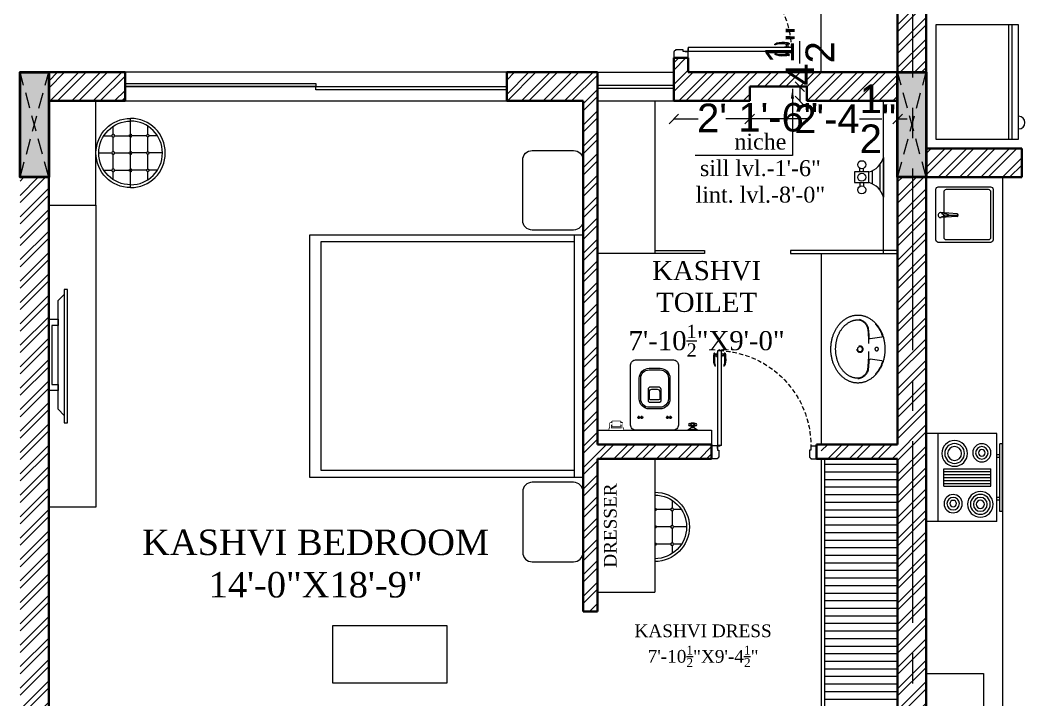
# Model space of a CAD drawing. Header units: inches. Extents: x -61 to 4103, y -308 to 989.
# Drawn here: x 319.5 to 635.4, y 618.9 to 832.6 of the extents above; entities that cross this region are included whole.
import ezdxf

# ---------------------------------------------------------------- set-up
doc = ezdxf.new("R2010")
doc.units = ezdxf.units.IN
doc.set_wipeout_variables(frame=1)
doc.header["$PDMODE"] = 3
for name, pattern in [('AR-01-R0-COLUMN LAYOUT$0$# 255 COLUMN LAYOUT PLAN$0$CENTER2', [28.575, 19.05, -3.175, 3.175, -3.175]), ('AR-01-R0-COLUMN LAYOUT$0$$0$HIDDEN', [0.375, 0.25, -0.125]), ('HIDDEN', [0.375, 0.25, -0.125])]:
    doc.linetypes.add(name, pattern=pattern)
doc.layers.get('0').update_dxf_attribs({"lineweight": 0})
for name, color, linetype, lineweight in [('A-DIM', 3, 'Continuous', 9), ('A-DOOR', 34, 'Continuous', 13), ('A-FIXTURE', 30, 'Continuous', 13), ('A-HATCH', 8, 'Continuous', 0), ('A-TEXT', 2, 'Continuous', 13), ('A-TEXT AREA', 2, 'Continuous', 13), ('A-WALL', 1, 'Continuous', 35), ('A-WINDOW', 4, 'Continuous', 9), ('AR-01-R0-COLUMN LAYOUT$0$S-COLUMN FIRST FLOOR', 6, 'Continuous', 40), ('AR-01-R0-COLUMN LAYOUT$0$S-COLUMN GROUND FLOOR', 6, 'Continuous', 40), ('AR-01-R0-COLUMN LAYOUT$0$S-COLUMN HATCH FIRST FLOOR', 8, 'Continuous', 9), ('AR-01-R0-COLUMN LAYOUT$0$S-COLUMN HATCH GROUND FLOOR', 8, 'Continuous', 9), ('AR-01-R0-COLUMN LAYOUT$0$S-COLUMN S.F. HIDDEN', 8, 'AR-01-R0-COLUMN LAYOUT$0$$0$HIDDEN', 9), ('AR-01-R0-COLUMN LAYOUT$0$S-GRID', 8, 'AR-01-R0-COLUMN LAYOUT$0$# 255 COLUMN LAYOUT PLAN$0$CENTER2', 9)]:
    doc.layers.add(name, color=color, linetype=linetype, lineweight=lineweight)
doc.layers.add('A-FURNITURE', color=35, linetype='Continuous', lineweight=13, true_color=0xab6a54)
doc.styles.get("Standard").update_dxf_attribs({"font": 'arial.ttf', "height": 9})
doc.styles.add('STYLE1', font='romantic.ttf', dxfattribs={"height": 6})
doc.dimstyles.get("Standard").update_dxf_attribs({"dimtxt": 18, "dimasz": 6, "dimexe": 0, "dimexo": 6, "dimgap": 0.09, "dimtad": 0, "dimtih": 1, "dimtoh": 1, "dimdec": 1, "dimzin": 0, "dimdsep": 46, "dimlunit": 4, "dimtxsty": 'Standard', "dimblk": 'OBLIQUE', "dimcen": 0.09, "dimclrd": 256, "dimclre": 256, "dimclrt": 256, "dimadec": 0, "dimazin": 0, "dimtfac": 1, "dimtdec": 1, "dimtofl": 0, "dimtmove": 1, "dimatfit": 3, "dimfxl": 1, "dimtolj": 1, "dimtzin": 0, "dimlwd": -1, "dimlwe": -1, "dimarcsym": 0})

# ---------------------------------------------------------------- blocks, each defined once
blk = doc.blocks.new('DC XVS')
at = {"linetype": 'HIDDEN', "ltscale": 20}
blk.add_lwpolyline([(42965.79, -4769.5, -0.120605), (42968.95, -4770.26, -0.10507), (42971.81, -4772.61, -0.088649), (42973.64, -4775.97, -0.079738), (42974.32, -4780.16, -0.079738), (42973.66, -4784.36, -0.088649), (42971.85, -4787.73, -0.10507), (42968.99, -4790.09, -0.120605), (42965.84, -4790.87, -0.120605), (42962.69, -4790.11, -0.10507), (42959.82, -4787.75, -0.088649), (42958, -4784.39, -0.079738), (42957.32, -4780.2, -0.079738), (42957.98, -4776.01, -0.088649), (42959.79, -4772.64, -0.10507), (42962.65, -4770.27, -0.120605)], format="xyb", close=True, dxfattribs=at)
for points in [[(42966.19, -4789.36, -0.017243), (42965.84, -4789.37, -0.120605), (42963.38, -4788.78, -0.10507), (42961, -4786.82, -0.088649), (42959.42, -4783.92, -0.079738), (42958.82, -4780.2, -0.079738), (42959.41, -4776.48, -0.088649), (42960.97, -4773.57, -0.10507), (42963.34, -4771.6, -0.120605), (42965.8, -4771, -0.120605)], [(42971.32, -4772.31, -0.016805), (42971.7, -4772.76, -0.092161), (42973.52, -4776.2, -0.435128), (42973.39, -4776.43), (42969.68, -4776.98, -0.396344), (42969.27, -4776.55, 0.011856), (42969.06, -4773.81, 0.340407), (42965.81, -4770.81)], [(42971.32, -4788.06, 0.016805), (42971.7, -4787.61, 0.092161), (42973.52, -4784.17, 0.435128), (42973.39, -4783.93), (42969.68, -4783.39, 0.44775), (42969.3, -4783.66, -0.015365), (42969.02, -4786.93, -0.272514), (42966.23, -4789.54, -0.272514)]]:
    blk.add_lwpolyline(points, format="xyb", dxfattribs=at)
for centre, radius in [((42966.47, -4780.14), 0.991), ((42966.47, -4780.14), 0.789), ((42971.72, -4780.18), 0.542)]:
    blk.add_circle(centre, radius, dxfattribs=at)
for centre, radius, start, end in [((42965.51, -4774.37), 3.38, 1.2814, 85.1225), ((42908.69, -4780.33), 60.51, 353.7877, 5.7231), ((42965.4, -4785.87), 3.58, 282.7297, 343.7047)]:
    blk.add_arc(centre, radius, start, end, dxfattribs=at)
blk = doc.blocks.new('handle_')
for p, q in [((-0.75, 0), (0.75, 0)), ((-3.84, -0.87), (-3.85, -0.92)), ((-0.75, -0.13), (-0.75, 0)), ((-0.75, -0.13), (0.75, -0.13)), ((-0.31, -0.13), (-0.31, -0.13)), ((0.3, -0.96), (-0.3, -0.96)), ((-0.29, -0.15), (0.29, -0.15)), ((-0.25, -0.9), (-0.25, -0.15)), ((-0.25, -0.9), (0.25, -0.9)), ((0.25, -0.9), (0.25, -0.15)), ((0.3, -0.96), (0.34, -0.95)), ((0.31, -0.13), (0.31, -0.13)), ((0.65, -1.05), (0.65, -1.23)), ((0.75, -0.13), (0.75, 0))]:
    blk.add_line(p, q)
for centre, radius, start, end in [((-3.78, -0.93), 0.0769, 167.6781, 262.0686), ((-3.77, -0.88), 0.0769, 88.2493, 167.6781), ((-0.3, -1.42), 0.464, 90.2821, 130.7273), ((-0.29, -0.13), 0.0185, 180, 270), ((-0.25, -0.96), 0.0532, 90, 180), ((0.25, -0.96), 0.0532, 0, 90), ((0.29, -0.13), 0.0185, 270, 360), ((0.42, -1.42), 0.478, 67.3956, 98.7522), ((0.57, -1.23), 0.0769, 278.1759, 360), ((0.57, -1.05), 0.0769, 360, 67.3956)]:
    blk.add_arc(centre, radius, start, end)
for points, knots in [([(0.58, -1.31), (0.24, -1.36), (-0.53, -1.5), (-2.81, -1.58), (-3.62, -1.04), (-3.78, -1.01), (-3.79, -1.01)], [0.064651, 0.064651, 0.064651, 0.064651, 0.450521, 1.832326, 2.246212, 2.27179, 2.27179, 2.27179, 2.27179]), ([(-0.6, -1.07), (-0.61, -1.07), (-0.62, -1.07), (-0.77, -1.09), (-0.93, -1.1), (-2.42, -1.12), (-2.75, -1.11), (-3.06, -1.04), (-3.11, -1.02), (-3.21, -0.99), (-3.25, -0.97), (-3.37, -0.91), (-3.43, -0.88), (-3.56, -0.84), (-3.61, -0.82), (-3.7, -0.81), (-3.73, -0.81), (-3.77, -0.81)], [0.667145, 0.667145, 0.667145, 0.667145, 0.681098, 0.681098, 1.004571, 1.004571, 1.651515, 1.651515, 1.812419, 1.812419, 1.988171, 1.988171, 2.163922, 2.163922, 2.251194, 2.251194, 2.323653, 2.323653, 2.323653, 2.323653])]:
    blk.add_open_spline(points, degree=3, knots=knots)
blk = doc.blocks.new("d3'")
at = {"layer": 'A-DOOR'}
for p, q in [((-3.36, 4.49), (-3.36, 37.09)), ((-2.11, 37.09), (-3.36, 37.09)), ((-2.58, 37.09), (-2.58, 37.43)), ((-2.11, 4.49), (-2.11, 37.09)), ((-36, 0), (-36, 4.4)), ((-34.03, 4.4), (-36, 4.4)), ((-34.03, 4.4), (-34.03, 2.9)), ((-3.36, 4.49), (-2.11, 4.49)), ((-2.03, 4.4), (-2.03, 2.9)), ((-2, 4.4), (0, 4.4)), ((-0.75, 4.4), (-0.75, 4.4)), ((-0.75, 4.4), (-0.75, 4.4)), ((0, 0), (0, 4.4)), ((-34.03, 0), (-36, 0)), ((-34.03, 2.9), (-33.53, 2.9)), ((-34.03, 0.14), (-34.03, 0)), ((-33.53, 0.5), (-33.67, 0.5)), ((-33.53, 2.9), (-33.53, 0.5)), ((-2.03, 2.9), (-2.53, 2.9)), ((-2.53, 2.9), (-2.53, 0.5)), ((-2.53, 0.5), (-2.4, 0.5)), ((-2.03, 0.14), (-2.03, 0)), ((-2.03, 0), (0, 0))]:
    blk.add_line(p, q, dxfattribs=at)
at = {"layer": 'A-DOOR', "lineweight": -3}
for p, q in [((-35.5, 4.4), (-35.5, 4.4)), ((-2.08, 4.49), (-2.95, 4.49)), ((-2.95, 4.47), (-2.95, 4.49)), ((-2.08, 4.47), (-2.95, 4.47)), ((-2.02, 4.41), (-2.02, 3.54)), ((-2.02, 3.54), (-2, 3.54)), ((-2, 4.41), (-2, 3.54))]:
    blk.add_line(p, q, dxfattribs=at)
blk.add_circle((-2.02, 4.47), 0.0663, dxfattribs=at)
at = {"layer": 'A-DOOR', "linetype": 'HIDDEN', "ltscale": 6}
blk.add_arc((-1.47, 4.55), 32.56, 92.2361, 180.2684, dxfattribs=at)
at = {"layer": 'A-DOOR'}
for centre, radius, start, end in [((-2.58, 37.09), 0.337, 90, 180), ((-34.03, 0.5), 0.362, 270, 0), ((-2.03, 0.5), 0.362, 180, 270)]:
    blk.add_arc(centre, radius, start, end, dxfattribs=at)
at = {"layer": 'A-DOOR', "extrusion": (0, 0, -1), "zscale": -1, "rotation": 90}
blk.add_blockref('handle_', (3.36, 35.59), dxfattribs=at)
at = {"layer": 'A-DOOR', "rotation": 90}
blk.add_blockref('handle_', (-2.11, 35.59), dxfattribs=at)
blk = doc.blocks.new('AK-BASE PLANS$0$$0$$0$Health Faucet-plan')
for p, q in [((0, 50.8), (69.9, 50.8)), ((12.5, 44.4), (57.4, 44.4)), ((47.1, 31.7), (22.9, 31.7)), ((25.4, 15.9), (19.1, 15.9)), ((25.4, 9.5), (19.1, 9.5)), ((44.4, 15.9), (50.8, 15.9)), ((44.4, 9.5), (50.8, 9.5))]:
    blk.add_line(p, q)
blk.add_lwpolyline([(25.4, 25.4), (25.4, 0), (44.4, 0), (44.4, 25.4)], close=True)
for centre in [(12.7, 12.7), (34.9, 12.7), (57.2, 12.7)]:
    blk.add_circle(centre, 7.1)
for centre, start, end in [((-9.5, 15.9), 15.2551, 74.7449), ((79.4, 15.9), 105.2551, 164.7449)]:
    blk.add_arc(centre, 36.2, start, end)
blk = doc.blocks.new('A$C60161C00')
for p, q in [((5.45, 19.29), (5.45, 16.78)), ((10.89, 21.79), (10.89, 0)), ((10.89, 20.9), (10.89, 16.78)), ((2.5, 16.34), (5.01, 16.34)), ((5.45, 15.9), (5.45, 11.33)), ((5.88, 16.34), (10.46, 16.34)), ((10.89, 15.9), (10.89, 11.33)), ((0.89, 10.89), (5.01, 10.89)), ((5.45, 10.46), (5.45, 5.88)), ((5.88, 10.89), (10.46, 10.89)), ((10.89, 10.46), (10.89, 5.88)), ((2.5, 5.45), (5.01, 5.45)), ((5.45, 5.01), (5.45, 2.5)), ((5.88, 5.45), (10.46, 5.45)), ((10.89, 5.01), (10.89, 0.89))]:
    blk.add_line(p, q)
for centre in [(5.45, 16.34), (5.45, 10.89), (5.45, 5.45)]:
    blk.add_circle(centre, 0.436)
for centre, radius in [((10.89, 10.89), 10.89), ((10.89, 10.89), 10.01), ((10.89, 16.34), 0.436), ((10.89, 10.89), 0.436), ((10.89, 5.45), 0.436)]:
    blk.add_arc(centre, radius, 90, 270)
blk = doc.blocks.new('AK-BASE PLANS$0$$0$$0$aalisie dot')
at = {"ltscale": 0.6}
for p, q in [((326403.3, 156595.6), (326409.2, 156595.6)), ((326406.4, 156598.9), (326406.4, 156592.2)), ((326410.4, 156595.6), (326416.4, 156595.6)), ((326413.6, 156598.9), (326413.6, 156592.2)), ((326472.3, 156595.6), (326478.3, 156595.6)), ((326475.4, 156598.9), (326475.4, 156592.2)), ((326479.5, 156595.6), (326485.4, 156595.6)), ((326482.6, 156598.9), (326482.6, 156592.2))]:
    blk.add_line(p, q, dxfattribs=at)
for points in [[(326399.1, 156626.5), (326490.5, 156626.5, -0.414214), (326502.5, 156614.5), (326502.5, 156468.6, -0.414214), (326490.5, 156456.6), (326399.1, 156456.6, -0.414214), (326387.1, 156468.6), (326387.1, 156614.5, -0.414214)], [(326431.4, 156575.1), (326457.7, 156575.1, -0.414214), (326481.7, 156551.1), (326481.7, 156500.8, -0.414214), (326457.7, 156476.8), (326431.4, 156476.8, -0.414214), (326407.4, 156500.8), (326407.4, 156551.1, -0.414214)], [(326431.4, 156571.3), (326457.7, 156571.3, -0.414214), (326477.9, 156551.1), (326477.9, 156500.8, -0.414214), (326457.7, 156480.7), (326431.4, 156480.7, -0.414214), (326411.3, 156500.8), (326411.3, 156551.1, -0.414214)], [(326432.7, 156559.4), (326456.6, 156559.4, -0.414214), (326459.6, 156556.4), (326459.6, 156527.5, -0.414214), (326453.6, 156521.5), (326435.7, 156521.5, -0.414214), (326429.7, 156527.5), (326429.7, 156556.4, -0.414214)], [(326435.1, 156553.4), (326454.1, 156553.5, -0.415414), (326457.1, 156550.5), (326457.1, 156533.6, -0.413014), (326451.1, 156527.6), (326438.1, 156527.6, -0.415414), (326432.1, 156533.6), (326432.1, 156550.4, -0.413014)]]:
    blk.add_lwpolyline(points, format="xyb", close=True, dxfattribs=at)
for centre in [(326406.4, 156595.6), (326413.6, 156595.6), (326475.4, 156595.6), (326482.6, 156595.6)]:
    blk.add_circle(centre, 2.41, dxfattribs=at)
blk = doc.blocks.new('AK-BASE PLANS$0$$0$$0$A$C0BFF59D6')
for p, q in [((19, 141), (75, 141)), ((56, 131), (19, 131)), ((56, 122), (56, 131)), ((75, 122), (56, 122)), ((61, 122), (61, 118)), ((71, 122), (71, 118)), ((75, 141), (75, 122)), ((56, 19), (19, 19)), ((19, 9), (75, 9)), ((56, 28), (56, 19)), ((75, 28), (56, 28)), ((61, 32), (61, 28)), ((71, 32), (71, 28)), ((75, 9), (75, 28))]:
    blk.add_line(p, q)
for points in [[(19, 150), (0, 150), (0, 0), (19, 0)], [(93, 32), (38, 32), (38, 118), (93, 118)]]:
    blk.add_lwpolyline(points, close=True)
at = {"linetype": 'Continuous'}
blk.add_wipeout([(19, 9), (75, 9), (75, 28), (71, 28), (71, 32), (93, 32), (93, 118), (38, 118), (38, 32), (61, 32), (61, 28), (56, 28), (56, 19), (19, 19), (19, 131), (56, 131), (56, 122), (61, 122), (61, 118), (71, 118), (71, 122), (75, 122), (75, 141), (19, 141), (19, 150), (0, 150), (0, 0), (19, 0)], dxfattribs=at)
blk = doc.blocks.new('AK-BASE PLANS$0$$0$$0$WA. CLOSET')
at = {"ltscale": 0.7, "extrusion": (0, 0, -1)}
for name, p, xscale, yscale, zscale, rotation in [('AK-BASE PLANS$0$$0$$0$A$C0BFF59D6', (604390.94, 687904.28), 0.0299828199204082, 0.0299828199204082, -0.0299828199204082, 359.9999767286116), ('AK-BASE PLANS$0$$0$$0$aalisie dot', (624743.16, 645475.92), 0.1299411421641707, 0.1299411421641707, -0.1299411421641707, 90)]:
    blk.add_blockref(name, p, dxfattribs=dict(at, xscale=xscale, yscale=yscale, zscale=zscale, rotation=rotation))
at = {"ltscale": 0.7, "xscale": 0.0449742297225058, "yscale": 0.0449742297225058, "zscale": 0.0449742297225058, "rotation": 270}
blk.add_blockref('AK-BASE PLANS$0$$0$$0$Health Faucet-plan', (-604393.22, 687884.1), dxfattribs=at)
blk = doc.blocks.new('_Oblique')
at = {"color": 0, "linetype": 'ByBlock', "lineweight": -2}
blk.add_line((-0.5, -0.5), (0.5, 0.5), dxfattribs=at)
blk = doc.blocks.new('HOB')
at = {"layer": 'A-FIXTURE'}
for p, q in [((654.88, 4906.79), (630.88, 4906.79)), ((630.88, 4906.79), (630.88, 4876.79)), ((634.88, 4906.79), (634.88, 4876.79)), ((654.88, 4906.79), (654.88, 4876.79)), ((655.88, 4903.4), (655.88, 4880.31)), ((656.88, 4903.4), (655.88, 4903.4)), ((656.88, 4903.4), (656.88, 4880.31)), ((655.88, 4899.56), (654.88, 4899.56)), ((655.88, 4898.56), (654.88, 4898.56)), ((636.88, 4894.79), (636.88, 4888.79)), ((636.88, 4894.79), (652.88, 4894.79)), ((636.88, 4893.79), (652.88, 4893.79)), ((652.88, 4894.79), (652.88, 4888.79)), ((636.88, 4892.79), (652.88, 4892.79)), ((636.88, 4891.79), (652.88, 4891.79)), ((636.88, 4890.79), (652.88, 4890.79)), ((636.88, 4889.79), (652.88, 4889.79)), ((636.88, 4888.79), (652.88, 4888.79)), ((655.88, 4885.03), (654.88, 4885.03)), ((655.88, 4884.03), (654.88, 4884.03)), ((656.88, 4880.31), (655.88, 4880.31)), ((654.88, 4876.79), (630.88, 4876.79))]:
    blk.add_line(p, q, dxfattribs=at)
for centre, radius in [((640.03, 4900.69), 3.11), ((649.29, 4900.92), 4.37), ((649.29, 4900.92), 3.37), ((640.03, 4900.69), 2.11), ((640.03, 4900.69), 1.11), ((649.29, 4900.92), 2.37), ((649.29, 4900.92), 1.37), ((640.53, 4883.6), 4.37), ((640.53, 4883.6), 3.37), ((649.79, 4883.38), 3.11), ((640.53, 4883.6), 2.37), ((649.79, 4883.38), 2.11), ((649.79, 4883.38), 1.11)]:
    blk.add_circle(centre, radius, dxfattribs=at)
blk = doc.blocks.new('A$C0C273EA6')
for p, q in [((8.37, 14.11), (7.78, 16.48)), ((8.17, 11.34), (7.78, 16.48)), ((8.76, 14.11), (9.34, 16.48)), ((8.95, 11.34), (9.34, 16.48)), ((8.56, 14.66), (8.56, 10.95))]:
    blk.add_line(p, q)
blk.add_lwpolyline([(17.46, 17.22), (17.46, 0.78, -0.414214), (16.68, 0), (0.78, 0, -0.414214), (0, 0.78), (0, 17.22, -0.414214), (0.78, 18), (16.68, 18, -0.414214)], format="xyb", close=True)
blk.add_lwpolyline([(9.26, 15.4), (15.9, 15.4, -0.414214), (16.68, 14.61), (16.68, 1.57, -0.414214), (15.9, 0.78), (1.53, 0.78, -0.414214), (0.75, 1.57), (0.75, 14.61, -0.414214), (1.53, 15.4), (7.86, 15.4)], format="xyb")
for centre, radius, start, end in [((8.56, 16.48), 0.783, 351.3062, 188.6938), ((8.56, 14.11), 0.196, 180, 0), ((8.56, 11.34), 0.391, 180, 0)]:
    blk.add_arc(centre, radius, start, end)
for points in [[(8.17, 16.12), (7.91, 16.4), (8.23, 15.73), (8.55, 15.06)], [(8.95, 16.12), (9.21, 16.39), (8.88, 15.72), (8.55, 15.06)]]:
    blk.add_open_spline(points, degree=3)
blk = doc.blocks.new('ETJD')
at = {"layer": 'A-FIXTURE'}
for p, q in [((35.92, 0), (0, 0)), ((0, 0), (0, -26)), ((35.92, -26), (35.92, 0)), ((35.92, -2), (0, -2)), ((35.92, -3), (0, -3)), ((0, -26), (35.92, -26))]:
    blk.add_line(p, q, dxfattribs=at)
blk.add_arc((30.71, 0), 2, 0, 180, dxfattribs=at)
blk = doc.blocks.new('*D37')
at = {"layer": 'A-DIM'}
for p, q in [((525, 801.53), (532.69, 801.53)), ((548.86, 801.53), (541.3, 801.53))]:
    blk.add_line(p, q, dxfattribs=at)
at = {"layer": 'Defpoints', "color": 0}
for p in [(525, 807.19), (548.86, 807.19), (525, 801.53)]:
    blk.add_point(p, dxfattribs=at)
at = {"layer": 'A-DIM', "xscale": 3, "yscale": 3, "zscale": 3, "rotation": 180}
blk.add_blockref('_Oblique', (525, 801.53), dxfattribs=at)
at = {"layer": 'A-DIM', "xscale": 3, "yscale": 3, "zscale": 3}
blk.add_blockref('_Oblique', (548.86, 801.53), dxfattribs=at)
at = {"layer": 'A-DIM', "insert": (537, 801.84), "char_height": 9, "attachment_point": 5}
blk.add_mtext("\\A1;2'", dxfattribs=at)
blk = doc.blocks.new('*D34')
at = {"layer": 'A-DIM'}
for p, q in [((566.86, 801.53), (563.86, 801.53)), ((595.36, 801.53), (598.36, 801.53))]:
    blk.add_line(p, q, dxfattribs=at)
at = {"layer": 'Defpoints', "color": 0}
for p in [(566.86, 807.19), (595.36, 807.19), (566.86, 801.53)]:
    blk.add_point(p, dxfattribs=at)
at = {"layer": 'A-DIM', "xscale": 3, "yscale": 3, "zscale": 3}
blk.add_blockref('_Oblique', (566.86, 801.53), dxfattribs=at)
at = {"layer": 'A-DIM', "xscale": 3, "yscale": 3, "zscale": 3, "rotation": 180}
blk.add_blockref('_Oblique', (595.36, 801.53), dxfattribs=at)
at = {"layer": 'A-DIM', "insert": (578.86, 801.58), "char_height": 9, "attachment_point": 5}
blk.add_mtext('\\A1;2\'-4{\\H1.000000x;\\S1/2;}"', dxfattribs=at)
blk = doc.blocks.new('*D35')
at = {"layer": 'A-DIM'}
blk.add_line((566.86, 801.53), (548.86, 801.53), dxfattribs=at)
at = {"layer": 'Defpoints', "color": 0}
for p in [(548.86, 807.19), (566.86, 807.19), (548.86, 801.53)]:
    blk.add_point(p, dxfattribs=at)
at = {"layer": 'A-DIM', "xscale": 3, "yscale": 3, "zscale": 3, "rotation": 180}
blk.add_blockref('_Oblique', (548.86, 801.53), dxfattribs=at)
at = {"layer": 'A-DIM', "xscale": 3, "yscale": 3, "zscale": 3}
blk.add_blockref('_Oblique', (566.86, 801.53), dxfattribs=at)
at = {"layer": 'A-DIM', "insert": (557.81, 802), "char_height": 9, "attachment_point": 5}
blk.add_mtext('\\A1;1\'-6"', dxfattribs=at)
blk = doc.blocks.new('*D40')
at = {"layer": 'A-DIM'}
blk.add_line((564.61, 811.69), (564.61, 807.19), dxfattribs=at)
at = {"layer": 'Defpoints', "color": 0}
for p in [(566.86, 811.69), (564.61, 807.19), (566.86, 807.19)]:
    blk.add_point(p, dxfattribs=at)
at = {"layer": 'A-DIM', "xscale": 3, "yscale": 3, "zscale": 3}
for p, rotation in [((564.61, 811.69), 90), ((564.61, 807.19), 270)]:
    blk.add_blockref('_Oblique', p, dxfattribs=dict(at, rotation=rotation))
at = {"layer": 'A-DIM', "insert": (564.61, 821.2), "char_height": 9, "attachment_point": 5, "rotation": 90}
blk.add_mtext('\\A1;4{\\H1.000000x;\\S1/2;}"', dxfattribs=at)

msp = doc.modelspace()

# ---------------------------------------------------------------- hatches: boundary and pattern name
at = {"layer": 'A-FURNITURE'}
h = msp.add_hatch(dxfattribs=at)
h.set_pattern_fill('ANSI31', color=256, scale=0.75, angle=135)
h.paths.add_polyline_path([(595.36, 694.69), (572.36, 694.69), (572.36, 605.19), (595.36, 582.19), (595.36, 603.19)])
at = {"layer": 'A-HATCH'}
h = msp.add_hatch(dxfattribs=at)
h.set_pattern_fill('ANSI32', color=256, scale=0.5)
h.set_pattern_definition([(45, (0, 0.0356), (-3.367596, 3.367596), []), (45, (2.245, 0.0356), (-3.367596, 3.367596), [])])
h.paths.add_polyline_path([(604.36, 913.69), (600, 913.69), (600, 816.22), (604.36, 816.22)])
h.paths.add_polyline_path([(600, 913.69), (595.36, 913.69), (595.36, 816.22), (600, 816.22)])
h.paths.add_polyline_path([(600, 783.22), (595.36, 783.22), (595.36, 699.19), (571.36, 699.19), (571.36, 694.69), (595.36, 694.69), (595.36, 603.22), (600, 603.22)])
h.paths.add_polyline_path([(604.36, 783.22), (600, 783.22), (600, 603.22), (604.36, 603.22)])
h = msp.add_hatch(dxfattribs=at)
h.set_pattern_fill('ANSI32', color=256, scale=0.5)
h.set_pattern_definition([(45, (-4.5, -0.0001), (-3.367596, 3.367596), []), (45, (-2.255, -0.0001), (-3.367596, 3.367596), [])])
h.paths.add_polyline_path([(566.86, 811.69), (566.86, 807.19), (595.36, 807.19), (595.36, 816.19), (529.5, 816.19), (529.5, 820.69), (525, 820.69), (525, 807.19), (548.86, 807.19), (548.86, 811.69)])
h = msp.add_hatch(dxfattribs=at)
h.set_pattern_fill('ANSI32', color=256, scale=0.5)
h.paths.add_polyline_path([(352.5, 816.19), (328.5, 816.19), (328.5, 807.19), (352.5, 807.19)])
h = msp.add_hatch(dxfattribs=at)
h.set_pattern_fill('ANSI32', color=256, scale=0.5)
h.paths.add_polyline_path([(501, 816.19), (472.5, 816.19), (472.5, 807.19), (496.5, 807.19), (496.5, 646.69), (501, 646.69), (501, 694.69), (536.86, 694.69), (536.86, 699.19), (501, 699.19)])
h = msp.add_hatch(dxfattribs=at)
h.set_pattern_fill('ANSI32', color=256, scale=0.5)
h.paths.add_polyline_path([(604.36, 783.19), (634.36, 783.19), (634.36, 792.19), (604.36, 792.19)])
h = msp.add_hatch(dxfattribs=at)
h.set_pattern_fill('ANSI32', color=256, scale=0.5)
h.paths.add_polyline_path([(328.5, 783.19), (319.5, 783.19), (319.5, 603.19), (328.5, 603.19)])
at = {"layer": 'AR-01-R0-COLUMN LAYOUT$0$S-COLUMN HATCH FIRST FLOOR', "linetype": 'ByBlock'}
h = msp.add_hatch(color=256, dxfattribs=at)
h.dxf.hatch_style = 1
h.paths.add_polyline_path([(328.5, 816.19), (328.5, 783.19), (319.5, 783.19), (319.5, 816.19)])
h = msp.add_hatch(color=256, dxfattribs=at)
h.dxf.hatch_style = 1
h.paths.add_polyline_path([(604.36, 816.19), (604.36, 783.19), (595.36, 783.19), (595.36, 816.19)])
at = {"layer": 'AR-01-R0-COLUMN LAYOUT$0$S-COLUMN HATCH GROUND FLOOR', "linetype": 'ByBlock'}
for points in [[(328.5, 816.19), (319.5, 816.19), (319.5, 783.19), (328.5, 783.19)], [(604.36, 816.19), (595.36, 816.19), (595.36, 783.19), (604.36, 783.19)]]:
    msp.add_hatch(color=256, dxfattribs=at).paths.add_polyline_path(points)

# ---------------------------------------------------------------- linework, layer by layer
at = {"layer": 'A-FIXTURE'}
for p, q in [((571.36, 816.19), (571.36, 927.19)), ((519, 807.19), (519, 759.19)), ((590.86, 807.19), (590.86, 759.19)), ((628.36, 783.23), (628.36, 606.23)), ((519, 759.19), (501, 759.19)), ((571.36, 759.19), (571.36, 699.19)), ((571.36, 759.19), (595.36, 759.19)), ((501, 703.69), (536.86, 703.69)), ((536.86, 703.69), (536.86, 699.19)), ((604.36, 627.19), (622.37, 627.19)), ((622.37, 627.19), (622.37, 582.19))]:
    msp.add_line(p, q, dxfattribs=at)
at = {"layer": 'A-FIXTURE', "color": 4}
for points in [[(519, 760.19), (534.68, 760.19), (534.68, 759.19), (501, 759.19)], [(595.36, 760.19), (561.68, 760.19)], [(561.68, 760.19), (561.68, 759.19), (571.36, 759.19)]]:
    msp.add_lwpolyline(points, dxfattribs=at)
at = {"layer": 'A-FURNITURE'}
for p, q in [((343.35, 774.44), (343.35, 807.19)), ((493.68, 764.94), (493.68, 688.94)), ((519, 694.69), (519, 652.69)), ((571.36, 694.69), (571.36, 606.19)), ((572.36, 694.69), (572.36, 605.19)), ((501, 652.69), (519, 652.69))]:
    msp.add_line(p, q, dxfattribs=at)
for points in [[(496.49, 788.59), (496.49, 769.59, -0.414214), (493.49, 766.59), (480.5, 766.59, -0.414214), (477.5, 769.59), (477.5, 788.59, -0.414214), (480.5, 791.59), (493.49, 791.59, -0.414214)], [(496.49, 665.28), (496.49, 684.28, 0.414214), (493.49, 687.28), (480.5, 687.28, 0.414214), (477.5, 684.28), (477.5, 665.28, 0.414214), (480.5, 662.28), (493.49, 662.28, 0.414214)]]:
    msp.add_lwpolyline(points, format="xyb", close=True, dxfattribs=at)
for points in [[(328.5, 774.44), (343.35, 774.44), (343.35, 679.44), (328.5, 679.44)], [(414.18, 762.94), (493.68, 762.94), (493.68, 690.94), (414.18, 690.94)], [(333.39, 705.94), (334.37, 705.94), (334.37, 747.94), (333.39, 747.94)], [(331.43, 716.11), (328.5, 716.11), (328.5, 738.55), (331.43, 738.55), (331.43, 736.59), (329.48, 736.59), (329.48, 718.07), (331.43, 718.07)], [(417.75, 642.19), (417.75, 624.19), (453.75, 624.19), (453.75, 642.19)]]:
    msp.add_lwpolyline(points, close=True, dxfattribs=at)
for points in [[(490.5, 764.94), (410.5, 764.94), (410.5, 688.94), (490.5, 688.94)], [(490.5, 688.94), (496.5, 688.94), (496.5, 764.94), (490.5, 764.94)], [(333.39, 746.37), (333.39, 708.28), (331.43, 710.24), (331.43, 744.42), (333.39, 746.37)]]:
    msp.add_lwpolyline(points, dxfattribs=at)
at = {"layer": 'A-WALL'}
for p, q in [((595.36, 913.69), (595.36, 816.19)), ((604.36, 913.69), (604.36, 816.19)), ((525, 820.69), (529.5, 820.69)), ((525, 820.69), (525, 807.19)), ((529.5, 820.69), (529.5, 816.19)), ((352.5, 816.19), (328.5, 816.19)), ((352.5, 807.19), (352.5, 816.19)), ((501, 816.19), (472.5, 816.19)), ((472.5, 807.19), (472.5, 816.19)), ((501, 816.19), (501, 699.19)), ((529.5, 816.19), (595.36, 816.19)), ((548.86, 811.69), (566.86, 811.69)), ((548.86, 807.19), (548.86, 811.69)), ((566.86, 807.19), (566.86, 811.69)), ((328.5, 807.19), (352.5, 807.19)), ((472.5, 807.19), (496.5, 807.19)), ((496.5, 807.19), (496.5, 646.69)), ((525, 807.19), (548.86, 807.19)), ((566.86, 807.19), (595.36, 807.19)), ((604.36, 792.19), (634.36, 792.19)), ((634.36, 792.19), (634.36, 783.19)), ((328.5, 783.19), (328.5, 603.19)), ((595.36, 783.19), (595.36, 699.19)), ((604.36, 783.19), (634.36, 783.19)), ((604.36, 783.19), (604.36, 603.19)), ((501, 699.19), (536.86, 699.19)), ((536.86, 694.69), (536.86, 699.19)), ((569.86, 699.19), (595.36, 699.19)), ((569.86, 694.69), (569.86, 699.19)), ((501, 694.69), (536.86, 694.69)), ((501, 694.69), (501, 646.69)), ((569.86, 694.69), (595.36, 694.69)), ((595.36, 694.69), (595.36, 603.19)), ((496.5, 646.69), (501, 646.69))]:
    msp.add_line(p, q, dxfattribs=at)
at = {"layer": 'A-WINDOW'}
for p, q in [((472.5, 816.19), (352.5, 816.19)), ((501, 816.19), (525, 816.19)), ((501, 812.19), (525, 812.19)), ((352.5, 811.69), (472.5, 811.69)), ((501, 811.19), (525, 811.19)), ((352.5, 807.19), (472.5, 807.19)), ((501, 807.19), (525, 807.19))]:
    msp.add_line(p, q, dxfattribs=at)
for points in [[(352.5, 812.69), (412.5, 812.69), (412.5, 811.69), (352.5, 811.69)], [(412.5, 811.69), (472.5, 811.69), (472.5, 810.69), (412.5, 810.69)]]:
    msp.add_lwpolyline(points, close=True, dxfattribs=at)
at = {"layer": 'AR-01-R0-COLUMN LAYOUT$0$S-COLUMN FIRST FLOOR', "linetype": 'ByBlock'}
for points in [[(328.5, 816.19), (328.5, 783.19), (319.5, 783.19), (319.5, 816.19)], [(604.36, 816.19), (604.36, 783.19), (595.36, 783.19), (595.36, 816.19)]]:
    msp.add_lwpolyline(points, close=True, dxfattribs=at)
at = {"layer": 'AR-01-R0-COLUMN LAYOUT$0$S-COLUMN GROUND FLOOR', "linetype": 'ByBlock'}
for points in [[(328.5, 816.19), (328.5, 783.19), (319.5, 783.19), (319.5, 816.19)], [(604.36, 816.19), (604.36, 783.19), (595.36, 783.19), (595.36, 816.19)]]:
    msp.add_lwpolyline(points, close=True, dxfattribs=at)
at = {"layer": 'AR-01-R0-COLUMN LAYOUT$0$S-COLUMN S.F. HIDDEN', "ltscale": 20}
for p, q in [((319.5, 783.19), (328.5, 816.19)), ((328.5, 783.19), (319.5, 816.19)), ((595.36, 783.19), (604.36, 816.19)), ((604.36, 783.19), (595.36, 816.19))]:
    msp.add_line(p, q, dxfattribs=at)
for points in [[(328.5, 816.19), (328.5, 783.19), (319.5, 783.19), (319.5, 816.19)], [(604.36, 816.19), (604.36, 783.19), (595.36, 783.19), (595.36, 816.19)]]:
    msp.add_lwpolyline(points, close=True, dxfattribs=at)
at = {"layer": 'AR-01-R0-COLUMN LAYOUT$0$S-GRID', "ltscale": 3}
msp.add_line((600, 957.43), (600, -72), dxfattribs=at)

# ---------------------------------------------------------------- block references
at = {"layer": 'A-DOOR', "rotation": 270}
msp.add_blockref("d3'", (525, 820.69), dxfattribs=at)
at = {"layer": 'A-DOOR', "xscale": -0.9168018167802074, "yscale": 0.9168018167803211, "zscale": 0.9168018167803588}
msp.add_blockref("d3'", (536.86, 694.69), dxfattribs=at)
at = {"layer": 'A-FIXTURE', "rotation": 90}
msp.add_blockref('A$C0C273EA6', (625.36, 762.72), dxfattribs=at)
at = {"layer": 'A-FIXTURE', "xscale": -1, "rotation": 180}
msp.add_blockref('DC XVS', (-42382.95, -4051.01), dxfattribs=at)
at = {"layer": 'A-FIXTURE', "xscale": -0.923080535234476, "yscale": 0.923080535230838, "zscale": 0.923080535230838, "rotation": 180}
msp.add_blockref('HOB', (22.01, 5204.3), dxfattribs=at)
at = {"layer": 'A-FURNITURE', "xscale": -1, "rotation": 180}
msp.add_blockref('A$C60161C00', (343.35, 801.71), dxfattribs=at)
at = {"layer": 'A-FURNITURE', "rotation": 180}
msp.add_blockref('A$C60161C00', (365.13, 801.71), dxfattribs=at)
at = {"layer": 'A-FURNITURE', "xscale": -1}
msp.add_blockref('A$C60161C00', (529.89, 662.36), dxfattribs=at)
at = {"layer": 'A-TEXT AREA', "rotation": 270}
msp.add_blockref('ETJD', (633.36, 831.1), dxfattribs=at)

# ---------------------------------------------------------------- texts
at = {"color": 2, "insert": (505.06, 673.67), "char_height": 4, "attachment_point": 5, "rotation": 90, "style": 'STYLE1'}
msp.add_mtext_dynamic_manual_height_columns('\\A1;DRESSER', width=32.1961, gutter_width=1, heights=[0], dxfattribs=at)
at = {"layer": 'A-TEXT', "insert": (552.21, 786), "char_height": 5, "attachment_point": 5, "style": 'STYLE1'}
msp.add_mtext_dynamic_manual_height_columns('\\A1;niche\\Psill lvl.-1\'-6"\\Plint. lvl.-8\'-0"', width=82.4178, gutter_width=1, heights=[0], dxfattribs=at)
at = {"layer": 'A-TEXT', "attachment_point": 5, "style": 'STYLE1'}
for s, insert, char_height, width in [('\\A1;KASHVI\\PTOILET\\P7\'-10{\\H0.7x;\\S1/2;}"X9\'-0"', (535.31, 741.81), 6, 73.0362), ('\\A1;KASHVI BEDROOM\\P14\'-0"X18\'-9"', (412.4, 661.68), 8, 103.9438), ('\\A1;KASHVI DRESS\\P7\'-10{\\H0.7x;\\S1/2;}"X9\'-4{\\H0.7x;\\S1/2;}"', (534.2, 635.89), 4, 43.8531)]:
    msp.add_mtext(s, dxfattribs=dict(at, insert=insert, char_height=char_height, width=width))

# ---------------------------------------------------------------- dimensions: what is measured, and where the dimension line sits
at = {"layer": 'A-DIM'}
dim = msp.add_linear_dim(base=(564.61, 807.19), p1=(566.86, 811.69), p2=(566.86, 807.19), angle=90, dimstyle='Standard', override={"dimtxt": 5, "dimasz": 3, "dimtih": 0, "dimtoh": 0, "dimfxl": 2, "dimfxlon": 1}, dxfattribs=at)
dim.commit()
dim.dimension.update_dxf_attribs({"geometry": '*D40', "text_midpoint": (564.61, 821.2), "dimtype": 160})
for base, p1, p2, picture, middle in [((525, 801.53), (548.86, 807.19), (525, 807.19), '*D37', (537, 801.84)), ((548.86, 801.53), (566.86, 807.19), (548.86, 807.19), '*D35', (557.81, 802))]:
    dim = msp.add_linear_dim(base=base, p1=p1, p2=p2, dimstyle='Standard', override={"dimtxt": 5, "dimasz": 3, "dimtih": 0, "dimtoh": 0, "dimfxl": 2, "dimfxlon": 1}, dxfattribs=at)
    dim.commit()
    dim.dimension.update_dxf_attribs({"geometry": picture, "text_midpoint": middle, "dimtype": 160})

# ---------------------------------------------------------------- leaders
at = {"layer": 'A-TEXT'}
msp.add_leader([(562.29, 810.94), (562.29, 790.08), (531.74, 790.08)], dimstyle='Standard', override={"dimtxt": 9, "dimasz": 3, "dimtih": 0, "dimtoh": 0, "dimfxl": 2, "dimfxlon": 1}, dxfattribs=at)

# ---------------------------------------------------------------- next in the draw order: block references
at = {"layer": 'A-FIXTURE', "ltscale": 0.7, "xscale": 0.177889858110575, "yscale": 0.177889858110575, "zscale": 0.177889858110575, "rotation": 270}
msp.add_blockref('AK-BASE PLANS$0$$0$$0$Health Faucet-plan', (581.83, 789.4), dxfattribs=at)
at = {"layer": 'A-FIXTURE', "xscale": -1, "rotation": 90}
msp.add_blockref('AK-BASE PLANS$0$$0$$0$WA. CLOSET', (688413.46, -603687.25), dxfattribs=at)

# ---------------------------------------------------------------- next in the draw order: dimensions: what is measured, and where the dimension line sits
at = {"layer": 'A-DIM'}
dim = msp.add_linear_dim(base=(566.86, 801.53), p1=(595.36, 807.19), p2=(566.86, 807.19), dimstyle='Standard', override={"dimtxt": 5, "dimasz": 3, "dimtih": 0, "dimtoh": 0, "dimfxl": 2, "dimfxlon": 1}, dxfattribs=at)
dim.commit()
dim.dimension.update_dxf_attribs({"geometry": '*D34', "text_midpoint": (578.86, 801.58), "dimtype": 160})

doc.saveas('drawing.dxf')
